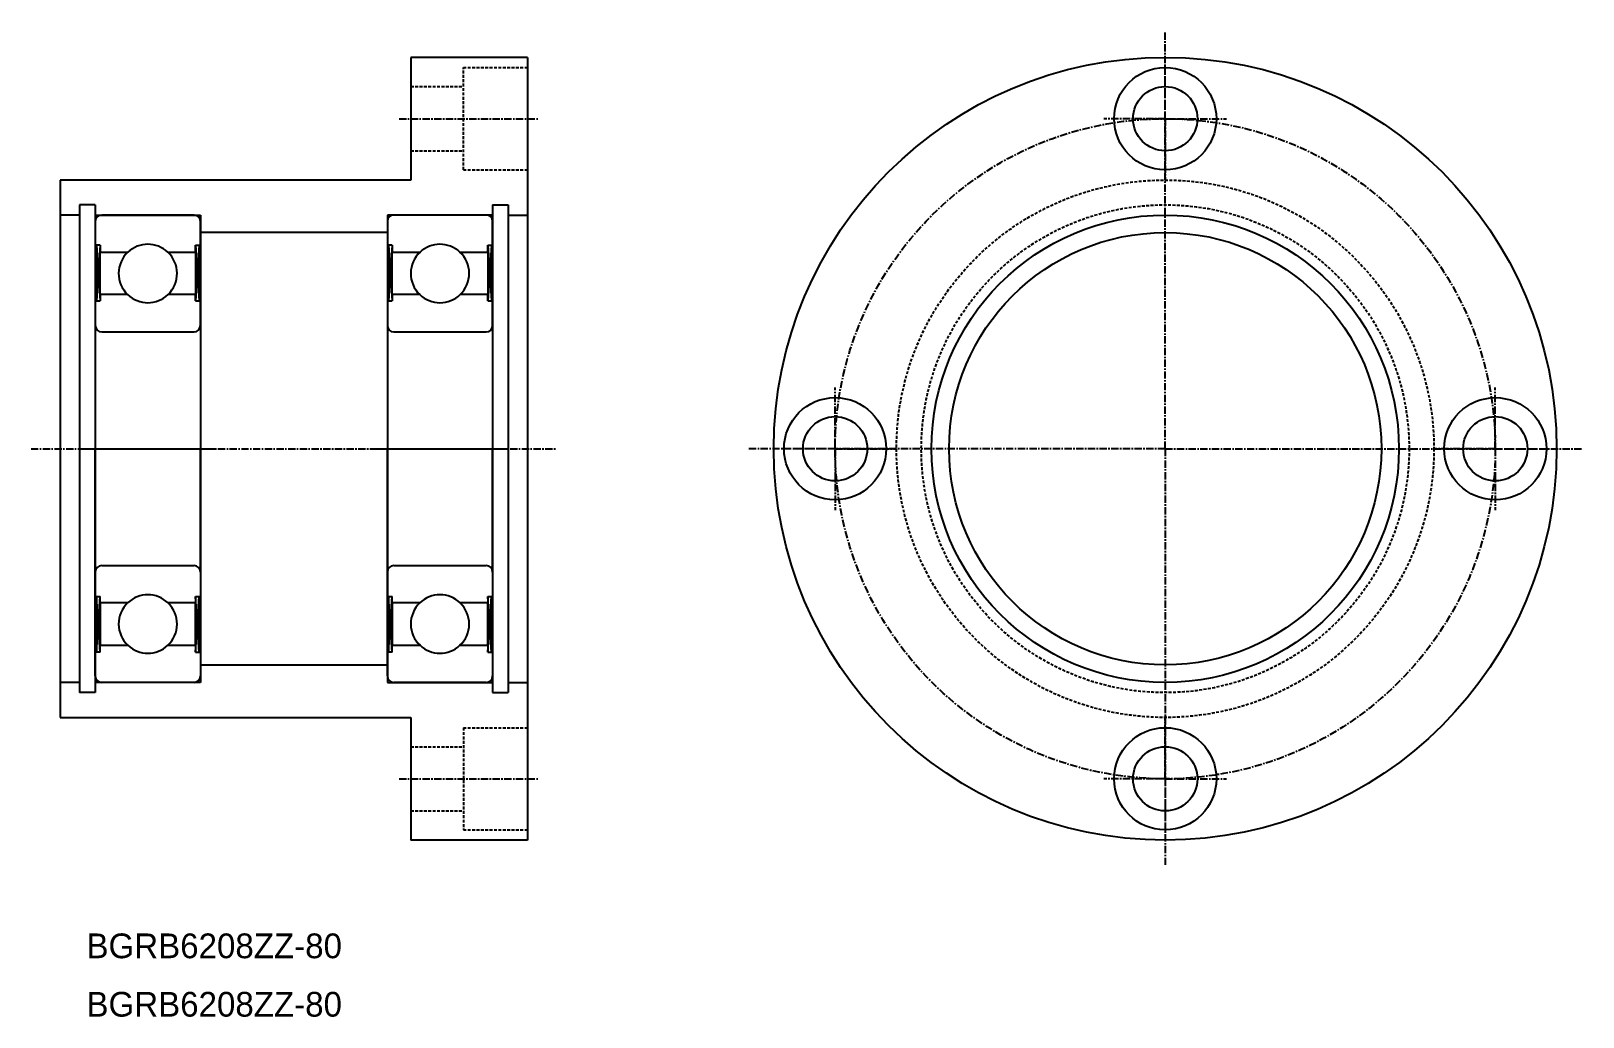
# Model space of a CAD drawing. Extents: x -141 to 125, y -109 to 60.
import ezdxf

# ---------------------------------------------------------------- set-up
doc = ezdxf.new("R2010")
doc.units = 0
doc.linetypes.add('CENTER', pattern=[2, 1.25, -0.25, 0.25, -0.25])
doc.linetypes.add('DASHED', pattern=[0.75, 0.5, -0.25])
doc.layers.get('0').update_dxf_attribs({"linetype": 'CONTINUOUS'})
doc.layers.add('CENTER', color=1, linetype='CENTER')

msp = doc.modelspace()

# ---------------------------------------------------------------- linework, layer by layer
at = {"color": 7, "linetype": 'CONTINUOUS'}
for p, q in [((-75.66, 55.41), (-75.66, 34.41)), ((-55.66, 55.41), (-75.66, 55.41)), ((-55.66, 55.41), (-55.66, -78.59)), ((-75.66, 34.41), (-135.66, 34.41)), ((-135.66, 34.41), (-135.66, -57.59)), ((-129.66, 30.16), (-132.36, 30.16)), ((-132.36, 30.16), (-132.36, -53.34)), ((-129.66, 30.16), (-129.66, -53.34)), ((-61.66, 30.16), (-58.96, 30.16)), ((-61.66, 30.16), (-61.66, -53.34)), ((-58.96, 30.16), (-58.96, -53.34)), ((-132.36, 28.41), (-135.66, 28.41)), ((-129.66, 28.41), (-111.66, 28.41)), ((-129.66, 27.31), (-129.66, 23.24)), ((-112.76, 28.41), (-128.56, 28.41)), ((-111.66, 28.41), (-111.66, -51.59)), ((-111.66, 23.24), (-111.66, 27.31)), ((-61.66, 28.41), (-79.66, 28.41)), ((-79.66, 28.41), (-79.66, -51.59)), ((-79.66, 27.31), (-79.66, 23.24)), ((-62.76, 28.41), (-78.56, 28.41)), ((-61.66, 23.24), (-61.66, 27.31)), ((-58.96, 28.41), (-55.66, 28.41)), ((-79.66, 25.41), (-111.66, 25.41)), ((-129.66, 23.24), (-129.66, 13.71)), ((-128.83, 23.24), (-129.66, 23.24)), ((-128.83, 23.24), (-129.45, 13.71)), ((-129.45, 23.24), (-128.83, 13.71)), ((-129.45, 13.71), (-129.45, 23.24)), ((-128.83, 23.24), (-128.83, 22.06)), ((-128.83, 14.81), (-128.83, 22.06)), ((-128.83, 22.06), (-124.07, 22.06)), ((-117.24, 22.06), (-112.49, 22.06)), ((-111.86, 23.24), (-112.49, 13.71)), ((-112.49, 23.24), (-111.86, 13.71)), ((-112.49, 23.24), (-111.66, 23.24)), ((-112.49, 22.06), (-112.49, 23.24)), ((-112.49, 22.06), (-112.49, 14.81)), ((-111.86, 23.24), (-111.86, 13.71)), ((-111.66, 23.24), (-111.66, 13.71)), ((-78.83, 23.24), (-79.66, 23.24)), ((-79.66, 23.24), (-79.66, 13.71)), ((-79.45, 13.71), (-79.45, 23.24)), ((-79.45, 23.24), (-78.83, 13.71)), ((-78.83, 23.24), (-79.45, 13.71)), ((-78.83, 23.24), (-78.83, 22.06)), ((-78.83, 22.06), (-74.07, 22.06)), ((-78.83, 14.81), (-78.83, 22.06)), ((-67.24, 22.06), (-62.49, 22.06)), ((-62.49, 22.06), (-62.49, 23.24)), ((-62.49, 23.24), (-61.66, 23.24)), ((-62.49, 23.24), (-61.86, 13.71)), ((-61.86, 23.24), (-62.49, 13.71)), ((-62.49, 22.06), (-62.49, 14.81)), ((-61.86, 23.24), (-61.86, 13.71)), ((-61.66, 23.24), (-61.66, 13.71)), ((-129.66, 13.71), (-128.83, 13.71)), ((-129.66, 13.71), (-129.66, 9.51)), ((-128.83, 14.81), (-128.83, 13.71)), ((-124.13, 14.81), (-128.83, 14.81)), ((-112.49, 14.81), (-117.19, 14.81)), ((-112.49, 13.71), (-112.49, 14.81)), ((-112.49, 13.71), (-111.66, 13.71)), ((-111.66, 9.51), (-111.66, 13.71)), ((-79.66, 13.71), (-79.66, 9.51)), ((-79.66, 13.71), (-78.83, 13.71)), ((-74.13, 14.81), (-78.83, 14.81)), ((-78.83, 14.81), (-78.83, 13.71)), ((-62.49, 14.81), (-67.19, 14.81)), ((-62.49, 13.71), (-62.49, 14.81)), ((-62.49, 13.71), (-61.66, 13.71)), ((-61.66, 9.51), (-61.66, 13.71)), ((-129.66, 9.51), (-129.66, -11.59)), ((-128.56, 8.41), (-112.76, 8.41)), ((-111.66, 9.51), (-111.66, -11.59)), ((-79.66, 9.51), (-79.66, -11.59)), ((-78.56, 8.41), (-62.76, 8.41)), ((-61.66, 9.51), (-61.66, -11.59)), ((-129.66, -32.69), (-129.66, -11.59)), ((-111.66, -32.69), (-111.66, -11.59)), ((-79.66, -32.69), (-79.66, -11.59)), ((-61.66, -32.69), (-61.66, -11.59)), ((-128.56, -31.59), (-112.76, -31.59)), ((-78.56, -31.59), (-62.76, -31.59)), ((-129.66, -36.89), (-129.66, -32.69)), ((-111.66, -32.69), (-111.66, -36.89)), ((-79.66, -36.89), (-79.66, -32.69)), ((-61.66, -32.69), (-61.66, -36.89)), ((-129.66, -36.89), (-128.83, -36.89)), ((-129.66, -46.41), (-129.66, -36.89)), ((-128.83, -46.41), (-129.45, -36.89)), ((-129.45, -46.41), (-128.83, -36.89)), ((-129.45, -36.89), (-129.45, -46.41)), ((-128.83, -37.99), (-128.83, -36.89)), ((-111.86, -46.41), (-112.49, -36.89)), ((-112.49, -46.41), (-111.86, -36.89)), ((-112.49, -36.89), (-111.66, -36.89)), ((-112.49, -36.89), (-112.49, -37.99)), ((-111.86, -46.41), (-111.86, -36.89)), ((-111.66, -46.41), (-111.66, -36.89)), ((-79.66, -46.41), (-79.66, -36.89)), ((-79.66, -36.89), (-78.83, -36.89)), ((-79.45, -36.89), (-79.45, -46.41)), ((-79.45, -46.41), (-78.83, -36.89)), ((-78.83, -46.41), (-79.45, -36.89)), ((-78.83, -37.99), (-78.83, -36.89)), ((-62.49, -36.89), (-62.49, -37.99)), ((-62.49, -36.89), (-61.66, -36.89)), ((-62.49, -46.41), (-61.86, -36.89)), ((-61.86, -46.41), (-62.49, -36.89)), ((-61.86, -46.41), (-61.86, -36.89)), ((-61.66, -46.41), (-61.66, -36.89)), ((-128.83, -37.99), (-128.83, -45.24)), ((-124.13, -37.99), (-128.83, -37.99)), ((-112.49, -37.99), (-117.19, -37.99)), ((-112.49, -45.24), (-112.49, -37.99)), ((-74.13, -37.99), (-78.83, -37.99)), ((-78.83, -37.99), (-78.83, -45.24)), ((-62.49, -37.99), (-67.19, -37.99)), ((-62.49, -45.24), (-62.49, -37.99)), ((-128.83, -46.41), (-129.66, -46.41)), ((-129.66, -50.49), (-129.66, -46.41)), ((-128.83, -46.41), (-128.83, -45.24)), ((-128.83, -45.24), (-124.07, -45.24)), ((-117.24, -45.24), (-112.49, -45.24)), ((-112.49, -45.24), (-112.49, -46.41)), ((-112.49, -46.41), (-111.66, -46.41)), ((-111.66, -46.41), (-111.66, -50.49)), ((-79.66, -50.49), (-79.66, -46.41)), ((-78.83, -46.41), (-79.66, -46.41)), ((-78.83, -45.24), (-74.07, -45.24)), ((-78.83, -46.41), (-78.83, -45.24)), ((-67.24, -45.24), (-62.49, -45.24)), ((-62.49, -45.24), (-62.49, -46.41)), ((-62.49, -46.41), (-61.66, -46.41)), ((-61.66, -46.41), (-61.66, -50.49)), ((-111.66, -48.59), (-79.66, -48.59)), ((-132.36, -51.59), (-135.66, -51.59)), ((-111.66, -51.59), (-129.66, -51.59)), ((-112.76, -51.59), (-128.56, -51.59)), ((-79.66, -51.59), (-61.66, -51.59)), ((-62.76, -51.59), (-78.56, -51.59)), ((-58.96, -51.59), (-55.66, -51.59)), ((-129.66, -53.34), (-132.36, -53.34)), ((-61.66, -53.34), (-58.96, -53.34)), ((-135.66, -57.59), (-75.66, -57.59)), ((-75.66, -57.59), (-75.66, -78.59)), ((-55.66, -78.59), (-75.66, -78.59))]:
    msp.add_line(p, q, dxfattribs=at)
at = {"color": 3, "linetype": 'DASHED'}
for p, q in [((-66.66, 36.16), (-66.66, 53.66)), ((-66.66, 53.66), (-55.66, 53.66)), ((-75.66, 50.41), (-66.66, 50.41)), ((-75.66, 39.41), (-66.66, 39.41)), ((-66.66, 36.16), (-55.66, 36.16)), ((-66.66, -59.34), (-66.66, -76.84)), ((-66.66, -59.34), (-55.66, -59.34)), ((-75.66, -62.59), (-66.66, -62.59)), ((-75.66, -73.59), (-66.66, -73.59)), ((-66.66, -76.84), (-55.66, -76.84))]:
    msp.add_line(p, q, dxfattribs=at)
at = {"color": 7, "linetype": 'CONTINUOUS'}
for centre, radius in [((53.48, -11.59), 67), ((53.48, 44.91), 8.75), ((53.48, 44.91), 5.5), ((53.48, -11.59), 40), ((53.48, -11.59), 37), ((-3.02, -11.59), 8.75), ((109.98, -11.59), 8.75), ((-3.02, -11.59), 5.5), ((109.98, -11.59), 5.5), ((53.48, -68.09), 8.75), ((53.48, -68.09), 5.5)]:
    msp.add_circle(centre, radius, dxfattribs=at)
at = {"color": 3, "linetype": 'DASHED'}
for radius in [46, 41.75]:
    msp.add_circle((53.48, -11.59), radius, dxfattribs=at)
at = {"color": 7, "linetype": 'CONTINUOUS'}
for centre, radius, start, end in [((-128.56, 27.31), 1.1, 90, 180), ((-112.76, 27.31), 1.1, 0, 90), ((-78.56, 27.31), 1.1, 90, 180), ((-62.76, 27.31), 1.1, 0, 90), ((-120.66, 18.41), 5, 133.1136, 226.0545), ((-120.66, 18.41), 5, 46.8864, 133.1136), ((-120.66, 18.41), 5, 313.9455, 46.8864), ((-70.66, 18.41), 5, 133.1136, 226.0545), ((-70.66, 18.41), 5, 46.8864, 133.1136), ((-70.66, 18.41), 5, 313.9455, 46.8864), ((-120.66, 18.41), 5, 226.0545, 313.9455), ((-70.66, 18.41), 5, 226.0545, 313.9455), ((-128.56, 9.51), 1.1, 180, 270), ((-112.76, 9.51), 1.1, 270, 0), ((-78.56, 9.51), 1.1, 180, 270), ((-62.76, 9.51), 1.1, 270, 0), ((-128.56, -32.69), 1.1, 90, 180), ((-112.76, -32.69), 1.1, 0, 90), ((-78.56, -32.69), 1.1, 90, 180), ((-62.76, -32.69), 1.1, 0, 90), ((-120.66, -41.59), 5, 46.0545, 133.9455), ((-70.66, -41.59), 5, 46.0545, 133.9455), ((-120.66, -41.59), 5, 133.9455, 226.8864), ((-120.66, -41.59), 5, 313.1136, 46.0545), ((-70.66, -41.59), 5, 133.9455, 226.8864), ((-70.66, -41.59), 5, 313.1136, 46.0545), ((-120.66, -41.59), 5, 226.8864, 313.1136), ((-70.66, -41.59), 5, 226.8864, 313.1136), ((-128.56, -50.49), 1.1, 180, 270), ((-112.76, -50.49), 1.1, 270, 0), ((-78.56, -50.49), 1.1, 180, 270), ((-62.76, -50.49), 1.1, 270, 0)]:
    msp.add_arc(centre, radius, start, end, dxfattribs=at)
at = {"layer": 'CENTER', "color": 1, "linetype": 'CENTER'}
for p, q in [((53.48, -11.59), (53.48, 59.91)), ((53.48, 44.91), (53.48, 55.41)), ((-77.66, 44.91), (-53.66, 44.91)), ((53.48, 44.91), (42.98, 44.91)), ((53.48, 44.91), (53.48, 34.41)), ((53.48, 44.91), (63.98, 44.91)), ((-3.02, -11.59), (-3.02, -1.09)), ((109.98, -11.59), (109.98, -1.09)), ((-140.66, -11.59), (-50.66, -11.59)), ((-132.36, -11.59), (-108.96, -11.59)), ((-82.36, -11.59), (-58.96, -11.59)), ((53.48, -11.59), (-18.02, -11.59)), ((-3.02, -11.59), (-13.52, -11.59)), ((-3.02, -11.59), (-3.02, -22.09)), ((-3.02, -11.59), (7.48, -11.59)), ((53.48, -11.59), (53.48, -83.09)), ((53.48, -11.59), (124.98, -11.59)), ((109.98, -11.59), (99.48, -11.59)), ((109.98, -11.59), (109.98, -22.09)), ((109.98, -11.59), (120.48, -11.59)), ((53.48, -68.09), (53.48, -57.59)), ((-77.66, -68.09), (-53.66, -68.09)), ((-77.66, -68.09), (-53.66, -68.09)), ((53.48, -68.09), (42.98, -68.09)), ((53.48, -68.09), (63.98, -68.09)), ((53.48, -68.09), (53.48, -78.59))]:
    msp.add_line(p, q, dxfattribs=at)
msp.add_circle((53.48, -11.59), 56.5, dxfattribs=at)

# ---------------------------------------------------------------- texts
at = {"color": 7, "linetype": 'CONTINUOUS'}
for p in [(-131.17, -98.8), (-131.17, -108.8)]:
    msp.add_text('BGRB6208ZZ-80', height=4.2333, dxfattribs=at).set_placement(p)

doc.saveas('drawing.dxf')
